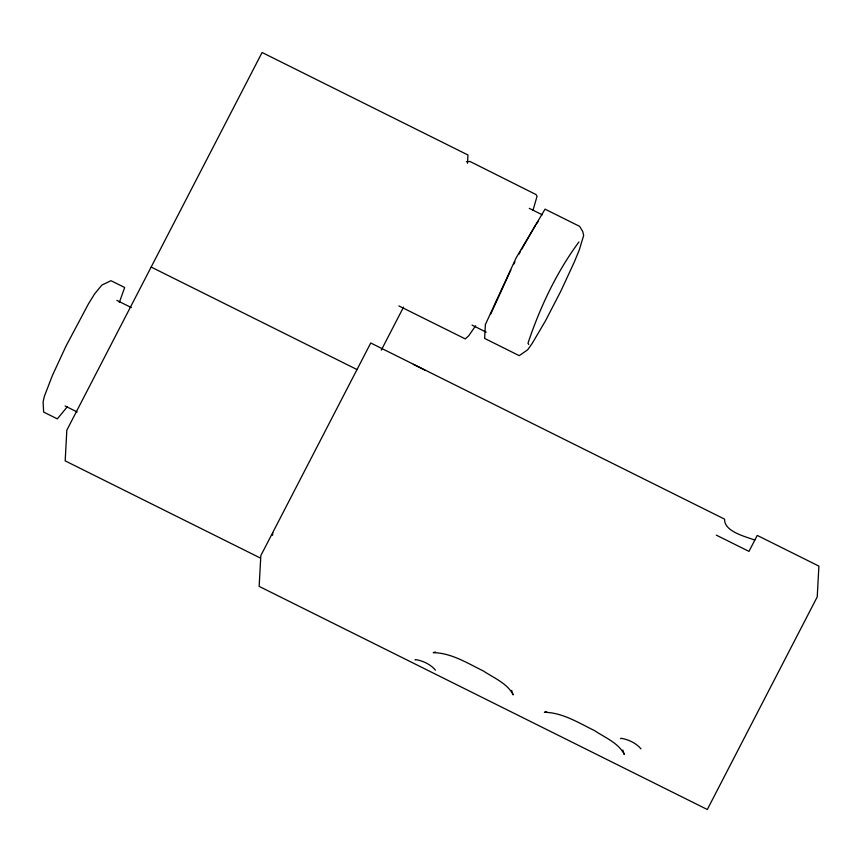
<?xml version="1.0" encoding="UTF-8"?>
<svg xmlns="http://www.w3.org/2000/svg" width="862" height="862" viewBox="0 0 862 862"><rect width="100%" height="100%" fill="white"/><g stroke="black" fill="none" stroke-linecap="round" stroke-linejoin="round"><path stroke-width="1.29" d="M272.564 535.313L272.715 532.651M467.516 163.306L467.969 154.998L262.091 52.496L66.837 430.149L65.178 460.868L260.216 557.962M533.018 210.22L537.048 196.342L536.035 194.553L470.038 161.496L466.385 161.733M119.344 302.411L124.678 287.509L110.982 280.7L101.931 285.031L94.529 294.017L88.463 303.855L65.9 346.319L52.345 375.616L44.307 396.498L43.1 401.897L43.639 412.058L57.334 418.878L67.301 406.767M490.661 314.199L510.843 270.032M513.784 264.192L514.959 261.865M381.295 350.123L403.524 307.141M519.053 254.096L520.217 251.898M521.391 249.7L535.485 225.348M475.652 325.761L468.712 335.781L465.286 338.906L398.89 305.924M536.153 224.26L538.416 221.092M415.042 659.99L415.43 659.57C422.779 660.658 430.709 664.43 435.472 670.162M620.554 738.702L620.942 738.281C628.29 739.37 636.221 743.141 640.983 748.873M578.952 241.953C556.55 272.144 539.924 307.529 527.997 343.173L528.718 344.444M435.439 651.995L433.22 652.653C451.311 652.868 467.592 663.309 483.442 671.002C493.732 677.985 507.373 683.243 513.138 694.88L511.64 690.408M546.627 711.635L544.407 712.303C562.498 712.518 578.779 722.959 594.629 730.653C604.919 737.624 618.56 742.893 624.336 754.53L622.838 750.059M754.746 540.065C745.285 536.476 724.123 531.606 724.565 519.139L370.746 342.99L260.83 555.602L259.16 586.386L707.314 809.504L817.23 596.892L818.9 566.108L757.245 535.41L748.981 551.4L716.3 535.13M413.318 364.335L424.923 370.121M529.279 208.335L542.273 214.81M472.042 325.114L486.222 332.172M151.152 267.058L357.03 369.561M116.887 300.396L131.347 307.594M65.124 405.991L77.171 411.993M485.381 324.543L484.627 338.421L519.247 355.661L527.641 349.8L532.231 343.378L545.42 320.944L560.86 291.087L574.415 261.779L579.307 249.872L583.66 235.498L582.766 231.598L579.663 226.383L545.043 209.143L516.112 257.91L485.381 324.543"/></g></svg>
